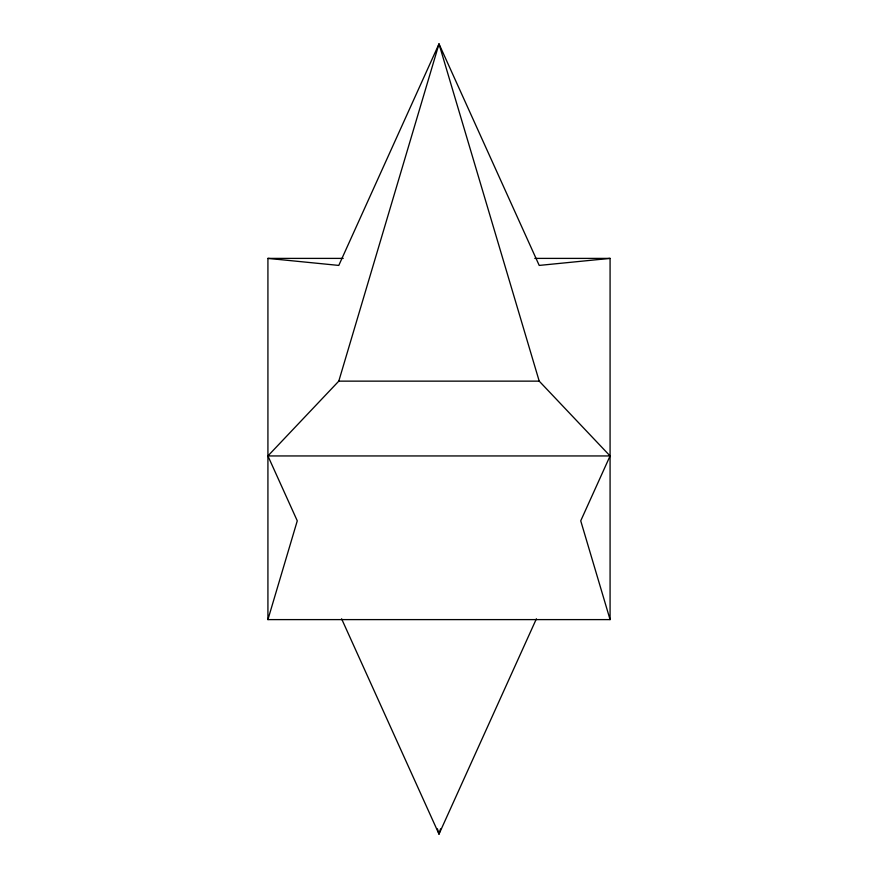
<?xml version="1.0" encoding="UTF-8"?>
<svg xmlns="http://www.w3.org/2000/svg" width="878" height="878" viewBox="0 0 878 878"><rect width="100%" height="100%" fill="white"/><g stroke="black" fill="none" stroke-linecap="round" stroke-linejoin="round"><path stroke-width="1.32" d="M267.922 619.605L297.269 520.83L267.922 455.945L338.787 381.14L439 43.9L539.213 265.419L610.078 258.395L610.078 619.605L267.922 619.605L267.922 258.395L343.199 258.395M440.558 828.854L439 834.1L341.608 618.825M536.392 618.825L439 834.1L437.442 828.854M267.922 258.395L338.787 265.419L439 43.9L539.213 381.14L610.078 455.945L580.731 520.83L610.078 619.605M534.801 258.395L610.078 258.395M338.787 381.14L539.213 381.14M267.922 455.945L610.078 455.945"/></g></svg>
